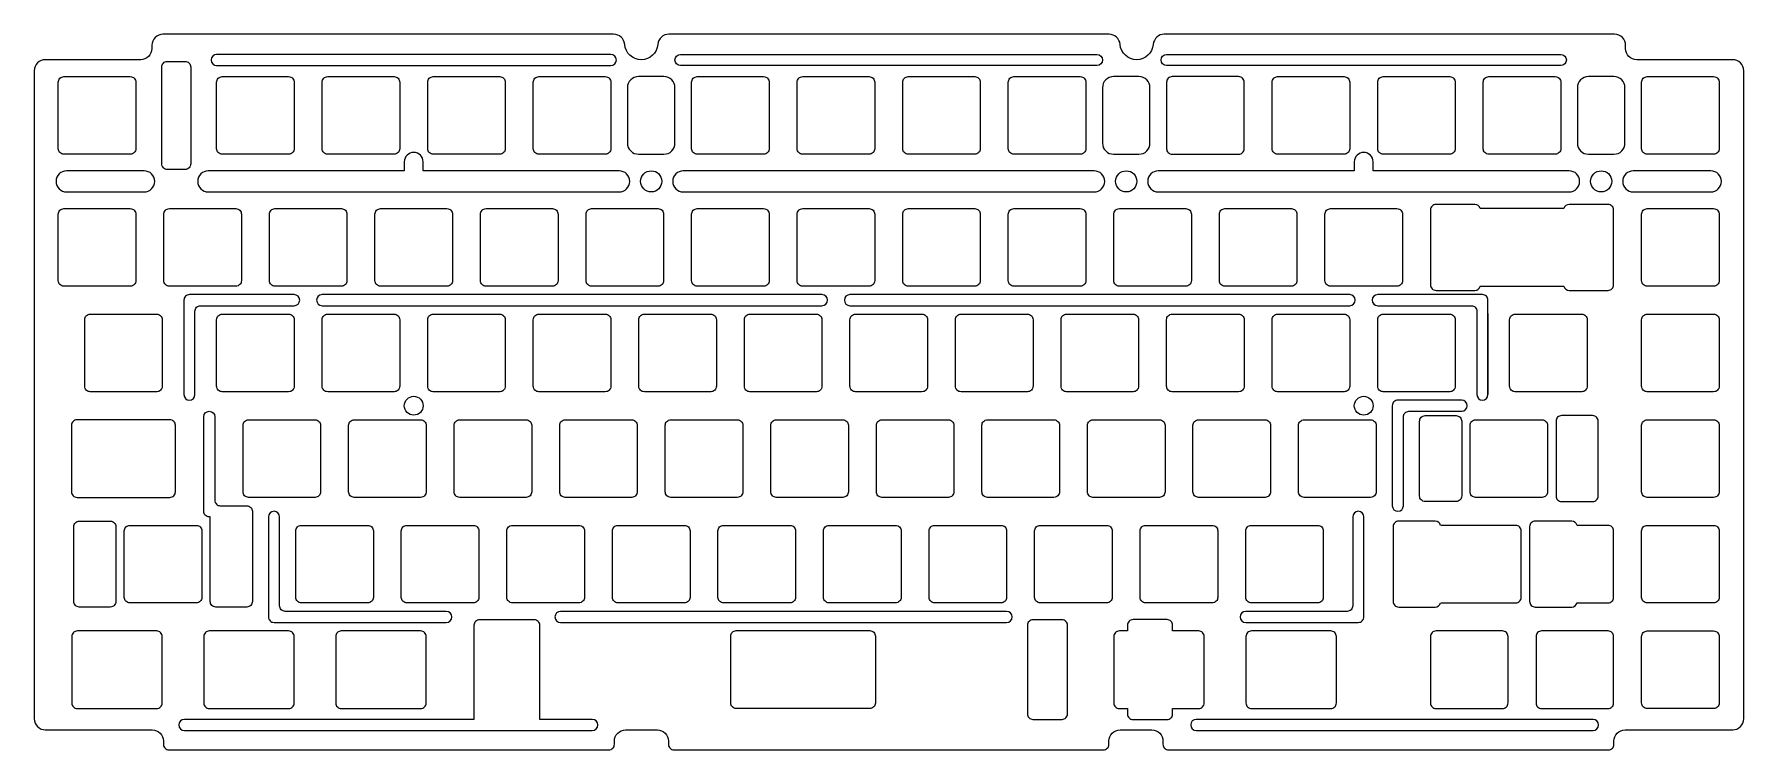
# Model space of a CAD drawing. Header units: millimetres. Extents: x 83 to 392, y 96 to 225.
import ezdxf

# ---------------------------------------------------------------- set-up
doc = ezdxf.new("R2010")
doc.units = ezdxf.units.MM

msp = doc.modelspace()

# ---------------------------------------------------------------- linework, layer by layer
msp.add_line((345.43, 175.1), (345.43, 160.43))
for points in [[(286.77, 97.35, 0.414214), (287.77, 96.35), (367.17, 96.35, 0.414214), (368.17, 97.35), (368.17, 97.95, -0.414214), (370.17, 99.95), (389.6, 99.95, 0.414214), (391.6, 101.95), (391.6, 218.86, 0.414214), (389.6, 220.86), (372.27, 220.86, -0.414214), (370.27, 222.86), (370.27, 223.46, 0.414214), (368.27, 225.46), (287.01, 225.46, 0.390947), (285.01, 223.62, -0.922958), (279.03, 223.62, 0.390947), (277.04, 225.46), (197.6, 225.46, 0.390834), (195.6, 223.62, -0.922594), (189.62, 223.62, 0.390834), (187.63, 225.46), (106.28, 225.46, 0.414214), (104.28, 223.46), (104.28, 222.86, -0.414214), (102.28, 220.86), (85.05, 220.86, 0.414214), (83.05, 218.86), (83.05, 101.95, 0.414214), (85.05, 99.95), (104.37, 99.95, -0.414214), (106.37, 97.95), (106.37, 97.35, 0.414214), (107.37, 96.35), (186.77, 96.35, 0.414214), (187.77, 97.35), (187.77, 97.95, -0.414214), (189.77, 99.95), (195.52, 99.95, -0.414214), (197.52, 97.95), (197.52, 97.35, 0.414214), (198.52, 96.35), (276.02, 96.35, 0.414214), (277.02, 97.35), (277.02, 97.95, -0.414214), (279.02, 99.95), (284.77, 99.95, -0.414214), (286.77, 97.95)], [(107.09, 220.56), (110.29, 220.56, -0.414214), (111.29, 219.56), (111.29, 202.06, -0.414214), (110.29, 201.06), (107.09, 201.06, -0.414214), (106.09, 202.06), (106.09, 219.56, -0.414214)], [(187.12, 219.81, 1), (187.12, 221.81), (115.97, 221.81, 1), (115.97, 219.81)], [(199.7, 221.81), (274.85, 221.81, -1), (274.85, 219.81), (199.7, 219.81, -1)], [(287.42, 219.81, -1), (287.42, 221.81), (358.57, 221.81, -1), (358.57, 219.81)], [(101.4, 216.81), (101.4, 204.81, -0.414214), (100.4, 203.81), (88.4, 203.81, -0.414214), (87.4, 204.81), (87.4, 216.81, -0.414214), (88.4, 217.81), (100.4, 217.81, -0.414214)], [(129.97, 216.81), (129.97, 204.81, -0.414214), (128.97, 203.81), (116.97, 203.81, -0.414214), (115.97, 204.81), (115.97, 216.81, -0.414214), (116.97, 217.81), (128.97, 217.81, -0.414214)], [(149.02, 216.81), (149.02, 204.81, -0.414214), (148.02, 203.81), (136.02, 203.81, -0.414214), (135.02, 204.81), (135.02, 216.81, -0.414214), (136.02, 217.81), (148.02, 217.81, -0.414214)], [(168.07, 216.81), (168.07, 204.81, -0.414214), (167.07, 203.81), (155.07, 203.81, -0.414214), (154.07, 204.81), (154.07, 216.81, -0.414214), (155.07, 217.81), (167.07, 217.81, -0.414214)], [(187.12, 216.81), (187.12, 204.81, -0.414214), (186.12, 203.81), (174.12, 203.81, -0.414214), (173.12, 204.81), (173.12, 216.81, -0.414214), (174.12, 217.81), (186.12, 217.81, -0.414214)], [(198.7, 205.81), (198.7, 215.81, 0.414214), (196.7, 217.81), (192.12, 217.81, 0.414214), (190.12, 215.81), (190.12, 205.81, 0.414214), (192.12, 203.81), (196.7, 203.81, 0.414214)], [(215.7, 216.81), (215.7, 204.81, -0.414214), (214.7, 203.81), (202.7, 203.81, -0.414214), (201.7, 204.81), (201.7, 216.81, -0.414214), (202.7, 217.81), (214.7, 217.81, -0.414214)], [(234.75, 216.81), (234.75, 204.81, -0.414214), (233.75, 203.81), (221.75, 203.81, -0.414214), (220.75, 204.81), (220.75, 216.81, -0.414214), (221.75, 217.81), (233.75, 217.81, -0.414214)], [(253.8, 216.81), (253.8, 204.81, -0.414214), (252.8, 203.81), (240.8, 203.81, -0.414214), (239.8, 204.81), (239.8, 216.81, -0.414214), (240.8, 217.81), (252.8, 217.81, -0.414214)], [(272.85, 216.81), (272.85, 204.81, -0.414214), (271.85, 203.81), (259.85, 203.81, -0.414214), (258.85, 204.81), (258.85, 216.81, -0.414214), (259.85, 217.81), (271.85, 217.81, -0.414214)], [(284.42, 205.81), (284.42, 215.81, 0.414214), (282.42, 217.81), (277.85, 217.81, 0.414214), (275.85, 215.81), (275.85, 205.81, 0.414214), (277.85, 203.81), (282.42, 203.81, 0.414214)], [(287.42, 216.81), (287.42, 204.81, 0.414214), (288.42, 203.81), (300.42, 203.81, 0.414214), (301.42, 204.81), (301.42, 216.81, 0.414214), (300.42, 217.81), (288.42, 217.81, 0.414214)], [(320.47, 216.81), (320.47, 204.81, -0.414214), (319.47, 203.81), (307.47, 203.81, -0.414214), (306.47, 204.81), (306.47, 216.81, -0.414214), (307.47, 217.81), (319.47, 217.81, -0.414214)], [(339.52, 216.81), (339.52, 204.81, -0.414214), (338.52, 203.81), (326.52, 203.81, -0.414214), (325.52, 204.81), (325.52, 216.81, -0.414214), (326.52, 217.81), (338.52, 217.81, -0.414214)], [(358.57, 216.81), (358.57, 204.81, -0.414214), (357.57, 203.81), (345.57, 203.81, -0.414214), (344.57, 204.81), (344.57, 216.81, -0.414214), (345.57, 217.81), (357.57, 217.81, -0.414214)], [(370.15, 205.81), (370.15, 215.81, 0.414214), (368.15, 217.81), (363.57, 217.81, 0.414214), (361.57, 215.81), (361.57, 205.81, 0.414214), (363.57, 203.81), (368.15, 203.81, 0.414214)], [(387.15, 216.81), (387.15, 204.81, -0.414214), (386.15, 203.81), (374.15, 203.81, -0.414214), (373.15, 204.81), (373.15, 216.81, -0.414214), (374.15, 217.81), (386.15, 217.81, -0.414214)], [(149.85, 202.43), (149.85, 200.81), (114.47, 200.81, 1), (114.47, 197), (188.62, 197, 1), (188.62, 200.81), (153.25, 200.81), (153.25, 202.43, 1)], [(324.7, 202.43, 1), (321.3, 202.43), (321.3, 200.81), (285.92, 200.81, 1), (285.92, 197), (360.07, 197, 1), (360.07, 200.81), (324.7, 200.81)], [(102.9, 197, 1), (102.9, 200.81), (88.9, 200.81, 1), (88.9, 197)], [(200.2, 200.81, 1), (200.2, 197), (274.35, 197, 1), (274.35, 200.81)], [(371.65, 200.81, 1), (371.65, 197), (385.65, 197, 1), (385.65, 200.81)], [(101.4, 193), (101.4, 181, -0.414214), (100.4, 180), (88.4, 180, -0.414214), (87.4, 181), (87.4, 193, -0.414214), (88.4, 194), (100.4, 194, -0.414214)], [(120.45, 193), (120.45, 181, -0.414214), (119.45, 180), (107.45, 180, -0.414214), (106.45, 181), (106.45, 193, -0.414214), (107.45, 194), (119.45, 194, -0.414214)], [(139.5, 193), (139.5, 181, -0.414214), (138.5, 180), (126.5, 180, -0.414214), (125.5, 181), (125.5, 193, -0.414214), (126.5, 194), (138.5, 194, -0.414214)], [(158.55, 193), (158.55, 181, -0.414214), (157.55, 180), (145.55, 180, -0.414214), (144.55, 181), (144.55, 193, -0.414214), (145.55, 194), (157.55, 194, -0.414214)], [(177.6, 193), (177.6, 181, -0.414214), (176.6, 180), (164.6, 180, -0.414214), (163.6, 181), (163.6, 193, -0.414214), (164.6, 194), (176.6, 194, -0.414214)], [(196.65, 193), (196.65, 181, -0.414214), (195.65, 180), (183.65, 180, -0.414214), (182.65, 181), (182.65, 193, -0.414214), (183.65, 194), (195.65, 194, -0.414214)], [(215.7, 193), (215.7, 181, -0.414214), (214.7, 180), (202.7, 180, -0.414214), (201.7, 181), (201.7, 193, -0.414214), (202.7, 194), (214.7, 194, -0.414214)], [(234.75, 193), (234.75, 181, -0.414214), (233.75, 180), (221.75, 180, -0.414214), (220.75, 181), (220.75, 193, -0.414214), (221.75, 194), (233.75, 194, -0.414214)], [(253.8, 193), (253.8, 181, -0.414214), (252.8, 180), (240.8, 180, -0.414214), (239.8, 181), (239.8, 193, -0.414214), (240.8, 194), (252.8, 194, -0.414214)], [(272.85, 193), (272.85, 181, -0.414214), (271.85, 180), (259.85, 180, -0.414214), (258.85, 181), (258.85, 193, -0.414214), (259.85, 194), (271.85, 194, -0.414214)], [(291.9, 193), (291.9, 181, -0.414214), (290.9, 180), (278.9, 180, -0.414214), (277.9, 181), (277.9, 193, -0.414214), (278.9, 194), (290.9, 194, -0.414214)], [(310.95, 193), (310.95, 181, -0.414214), (309.95, 180), (297.95, 180, -0.414214), (296.95, 181), (296.95, 193, -0.414214), (297.95, 194), (309.95, 194, -0.414214)], [(330, 193), (330, 181, -0.414214), (329, 180), (317, 180, -0.414214), (316, 181), (316, 193, -0.414214), (317, 194), (329, 194, -0.414214)], [(387.15, 193), (387.15, 181, -0.414214), (386.15, 180), (374.15, 180, -0.414214), (373.15, 181), (373.15, 193, -0.414214), (374.15, 194), (386.15, 194, -0.414214)], [(129.97, 176.48, 1), (129.97, 178.48), (111.07, 178.48, 0.414214), (110.07, 177.48), (110.07, 160.43, 1), (112.07, 160.43), (112.07, 175.48, -0.414214), (113.07, 176.48)], [(135.02, 178.48, 1), (135.02, 176.48), (225.22, 176.48, 1), (225.22, 178.48)], [(230.27, 178.48, 1), (230.27, 176.48), (320.47, 176.48, 1), (320.47, 178.48)], [(344.43, 178.48), (325.52, 178.48, 1), (325.52, 176.48), (342.43, 176.48, -0.414214), (343.43, 175.48), (343.43, 160.43, 1), (345.43, 160.43), (345.43, 177.48, 0.414214)], [(106.16, 173.95), (106.16, 161.95, -0.414214), (105.16, 160.95), (93.16, 160.95, -0.414214), (92.16, 161.95), (92.16, 173.95, -0.414214), (93.16, 174.95), (105.16, 174.95, -0.414214)], [(129.97, 173.95), (129.97, 161.95, -0.414214), (128.97, 160.95), (116.97, 160.95, -0.414214), (115.97, 161.95), (115.97, 173.95, -0.414214), (116.97, 174.95), (128.97, 174.95, -0.414214)], [(149.02, 173.95), (149.02, 161.95, -0.414214), (148.02, 160.95), (136.02, 160.95, -0.414214), (135.02, 161.95), (135.02, 173.95, -0.414214), (136.02, 174.95), (148.02, 174.95, -0.414214)], [(168.07, 173.95), (168.07, 161.95, -0.414214), (167.07, 160.95), (155.07, 160.95, -0.414214), (154.07, 161.95), (154.07, 173.95, -0.414214), (155.07, 174.95), (167.07, 174.95, -0.414214)], [(187.12, 173.95), (187.12, 161.95, -0.414214), (186.12, 160.95), (174.12, 160.95, -0.414214), (173.12, 161.95), (173.12, 173.95, -0.414214), (174.12, 174.95), (186.12, 174.95, -0.414214)], [(206.17, 173.95), (206.17, 161.95, -0.414214), (205.17, 160.95), (193.17, 160.95, -0.414214), (192.17, 161.95), (192.17, 173.95, -0.414214), (193.17, 174.95), (205.17, 174.95, -0.414214)], [(225.22, 173.95), (225.22, 161.95, -0.414214), (224.22, 160.95), (212.22, 160.95, -0.414214), (211.22, 161.95), (211.22, 173.95, -0.414214), (212.22, 174.95), (224.22, 174.95, -0.414214)], [(244.27, 173.95), (244.27, 161.95, -0.414214), (243.27, 160.95), (231.27, 160.95, -0.414214), (230.27, 161.95), (230.27, 173.95, -0.414214), (231.27, 174.95), (243.27, 174.95, -0.414214)], [(263.32, 173.95), (263.32, 161.95, -0.414214), (262.32, 160.95), (250.32, 160.95, -0.414214), (249.32, 161.95), (249.32, 173.95, -0.414214), (250.32, 174.95), (262.32, 174.95, -0.414214)], [(282.37, 173.95), (282.37, 161.95, -0.414214), (281.37, 160.95), (269.37, 160.95, -0.414214), (268.37, 161.95), (268.37, 173.95, -0.414214), (269.37, 174.95), (281.37, 174.95, -0.414214)], [(301.42, 173.95), (301.42, 161.95, -0.414214), (300.42, 160.95), (288.42, 160.95, -0.414214), (287.42, 161.95), (287.42, 173.95, -0.414214), (288.42, 174.95), (300.42, 174.95, -0.414214)], [(320.47, 173.95), (320.47, 161.95, -0.414214), (319.47, 160.95), (307.47, 160.95, -0.414214), (306.47, 161.95), (306.47, 173.95, -0.414214), (307.47, 174.95), (319.47, 174.95, -0.414214)], [(339.52, 173.95), (339.52, 161.95, -0.414214), (338.52, 160.95), (326.52, 160.95, -0.414214), (325.52, 161.95), (325.52, 173.95, -0.414214), (326.52, 174.95), (338.52, 174.95, -0.414214)], [(349.34, 161.95), (349.34, 173.95, -0.414214), (350.34, 174.95), (362.34, 174.95, -0.414214), (363.34, 173.95), (363.34, 161.95, -0.414214), (362.34, 160.95), (350.34, 160.95, -0.414214)], [(387.15, 173.95), (387.15, 161.95, -0.414214), (386.15, 160.95), (374.15, 160.95, -0.414214), (373.15, 161.95), (373.15, 173.95, -0.414214), (374.15, 174.95), (386.15, 174.95, -0.414214)], [(114.64, 138.38, -0.414214), (113.64, 139.38), (113.64, 156.43, -1), (115.64, 156.43), (115.64, 141.38, 0.414214), (116.64, 140.38), (121.42, 140.38, -0.414214), (122.42, 139.38), (122.42, 123.1, -0.414214), (121.42, 122.1), (115.82, 122.1, -0.414214), (114.82, 123.1), (114.82, 138.38)], [(330.16, 156.43, -0.414214), (331.16, 157.43), (340.68, 157.43, 1), (340.68, 159.43), (329.16, 159.43, 0.414214), (328.16, 158.43), (328.16, 140.38, 1), (330.16, 140.38)], [(89.78, 154.9), (89.78, 142.9, 0.414214), (90.78, 141.9), (107.54, 141.9, 0.414214), (108.54, 142.9), (108.54, 154.9, 0.414214), (107.54, 155.9), (90.78, 155.9, 0.414214)], [(134.74, 154.9), (134.74, 142.9, -0.414214), (133.74, 141.9), (121.74, 141.9, -0.414214), (120.74, 142.9), (120.74, 154.9, -0.414214), (121.74, 155.9), (133.74, 155.9, -0.414214)], [(153.79, 154.9), (153.79, 142.9, -0.414214), (152.79, 141.9), (140.79, 141.9, -0.414214), (139.79, 142.9), (139.79, 154.9, -0.414214), (140.79, 155.9), (152.79, 155.9, -0.414214)], [(172.84, 154.9), (172.84, 142.9, -0.414214), (171.84, 141.9), (159.84, 141.9, -0.414214), (158.84, 142.9), (158.84, 154.9, -0.414214), (159.84, 155.9), (171.84, 155.9, -0.414214)], [(191.89, 154.9), (191.89, 142.9, -0.414214), (190.89, 141.9), (178.89, 141.9, -0.414214), (177.89, 142.9), (177.89, 154.9, -0.414214), (178.89, 155.9), (190.89, 155.9, -0.414214)], [(210.94, 154.9), (210.94, 142.9, -0.414214), (209.94, 141.9), (197.94, 141.9, -0.414214), (196.94, 142.9), (196.94, 154.9, -0.414214), (197.94, 155.9), (209.94, 155.9, -0.414214)], [(229.99, 154.9), (229.99, 142.9, -0.414214), (228.99, 141.9), (216.99, 141.9, -0.414214), (215.99, 142.9), (215.99, 154.9, -0.414214), (216.99, 155.9), (228.99, 155.9, -0.414214)], [(249.04, 154.9), (249.04, 142.9, -0.414214), (248.04, 141.9), (236.04, 141.9, -0.414214), (235.04, 142.9), (235.04, 154.9, -0.414214), (236.04, 155.9), (248.04, 155.9, -0.414214)], [(268.09, 154.9), (268.09, 142.9, -0.414214), (267.09, 141.9), (255.09, 141.9, -0.414214), (254.09, 142.9), (254.09, 154.9, -0.414214), (255.09, 155.9), (267.09, 155.9, -0.414214)], [(287.14, 154.9), (287.14, 142.9, -0.414214), (286.14, 141.9), (274.14, 141.9, -0.414214), (273.14, 142.9), (273.14, 154.9, -0.414214), (274.14, 155.9), (286.14, 155.9, -0.414214)], [(306.19, 154.9), (306.19, 142.9, -0.414214), (305.19, 141.9), (293.19, 141.9, -0.414214), (292.19, 142.9), (292.19, 154.9, -0.414214), (293.19, 155.9), (305.19, 155.9, -0.414214)], [(325.24, 154.9), (325.24, 142.9, -0.414214), (324.24, 141.9), (312.24, 141.9, -0.414214), (311.24, 142.9), (311.24, 154.9, -0.414214), (312.24, 155.9), (324.24, 155.9, -0.414214)], [(334.08, 156.65), (339.68, 156.65, -0.414214), (340.68, 155.65), (340.68, 142.15, -0.414214), (339.68, 141.15), (334.08, 141.15, -0.414214), (333.08, 142.15), (333.08, 155.65, -0.414214)], [(356.19, 154.9), (356.19, 142.9, -0.414214), (355.19, 141.9), (343.19, 141.9, -0.414214), (342.19, 142.9), (342.19, 154.9, -0.414214), (343.19, 155.9), (355.19, 155.9, -0.414214)], [(364.31, 156.65), (358.71, 156.65, 0.414214), (357.71, 155.65), (357.71, 142.15, 0.414214), (358.71, 141.15), (364.31, 141.15, 0.414214), (365.31, 142.15), (365.31, 155.65, 0.414214)], [(387.15, 154.9), (387.15, 142.9, -0.414214), (386.15, 141.9), (374.15, 141.9, -0.414214), (373.15, 142.9), (373.15, 154.9, -0.414214), (374.15, 155.9), (386.15, 155.9, -0.414214)], [(157.42, 119.33, 1), (157.42, 121.33), (128.34, 121.33, -0.414214), (127.34, 122.33), (127.34, 138.38, 1), (125.34, 138.38), (125.34, 120.33, 0.414214), (126.34, 119.33)], [(322.02, 119.33, 0.414214), (323.02, 120.33), (323.02, 138.38, 1), (321.02, 138.38), (321.02, 122.33, -0.414214), (320.02, 121.33), (301.71, 121.33, 1), (301.71, 119.33)], [(91.19, 137.6), (96.79, 137.6, -0.414214), (97.79, 136.6), (97.79, 123.1, -0.414214), (96.79, 122.1), (91.19, 122.1, -0.414214), (90.19, 123.1), (90.19, 136.6, -0.414214)], [(113.31, 135.85), (113.31, 123.85, -0.414214), (112.31, 122.85), (100.31, 122.85, -0.414214), (99.31, 123.85), (99.31, 135.85, -0.414214), (100.31, 136.85), (112.31, 136.85, -0.414214)], [(144.26, 135.85), (144.26, 123.85, -0.414214), (143.26, 122.85), (131.26, 122.85, -0.414214), (130.26, 123.85), (130.26, 135.85, -0.414214), (131.26, 136.85), (143.26, 136.85, -0.414214)], [(163.31, 135.85), (163.31, 123.85, -0.414214), (162.31, 122.85), (150.31, 122.85, -0.414214), (149.31, 123.85), (149.31, 135.85, -0.414214), (150.31, 136.85), (162.31, 136.85, -0.414214)], [(182.36, 135.85), (182.36, 123.85, -0.414214), (181.36, 122.85), (169.36, 122.85, -0.414214), (168.36, 123.85), (168.36, 135.85, -0.414214), (169.36, 136.85), (181.36, 136.85, -0.414214)], [(201.41, 135.85), (201.41, 123.85, -0.414214), (200.41, 122.85), (188.41, 122.85, -0.414214), (187.41, 123.85), (187.41, 135.85, -0.414214), (188.41, 136.85), (200.41, 136.85, -0.414214)], [(220.46, 135.85), (220.46, 123.85, -0.414214), (219.46, 122.85), (207.46, 122.85, -0.414214), (206.46, 123.85), (206.46, 135.85, -0.414214), (207.46, 136.85), (219.46, 136.85, -0.414214)], [(239.51, 135.85), (239.51, 123.85, -0.414214), (238.51, 122.85), (226.51, 122.85, -0.414214), (225.51, 123.85), (225.51, 135.85, -0.414214), (226.51, 136.85), (238.51, 136.85, -0.414214)], [(258.56, 135.85), (258.56, 123.85, -0.414214), (257.56, 122.85), (245.56, 122.85, -0.414214), (244.56, 123.85), (244.56, 135.85, -0.414214), (245.56, 136.85), (257.56, 136.85, -0.414214)], [(277.61, 135.85), (277.61, 123.85, -0.414214), (276.61, 122.85), (264.61, 122.85, -0.414214), (263.61, 123.85), (263.61, 135.85, -0.414214), (264.61, 136.85), (276.61, 136.85, -0.414214)], [(296.66, 135.85), (296.66, 123.85, -0.414214), (295.66, 122.85), (283.66, 122.85, -0.414214), (282.66, 123.85), (282.66, 135.85, -0.414214), (283.66, 136.85), (295.66, 136.85, -0.414214)], [(315.71, 135.85), (315.71, 123.85, -0.414214), (314.71, 122.85), (302.71, 122.85, -0.414214), (301.71, 123.85), (301.71, 135.85, -0.414214), (302.71, 136.85), (314.71, 136.85, -0.414214)], [(387.15, 135.85), (387.15, 123.85, -0.414214), (386.15, 122.85), (374.15, 122.85, -0.414214), (373.15, 123.85), (373.15, 135.85, -0.414214), (374.15, 136.85), (386.15, 136.85, -0.414214)], [(178.04, 121.33, 1), (178.04, 119.33), (258.56, 119.33, 1), (258.56, 121.33)], [(90.84, 103.8), (105.16, 103.8, 0.414214), (106.16, 104.8), (106.16, 116.8, 0.414214), (105.16, 117.8), (90.84, 117.8, 0.414214), (89.84, 116.8), (89.84, 104.8, 0.414214)], [(162.42, 101.84), (110.16, 101.84, 1), (110.16, 99.84), (183.77, 99.84, 1), (183.77, 101.84), (174.3, 101.84), (174.3, 118.81, 0.414214), (173.3, 119.81), (163.42, 119.81, 0.414214), (162.42, 118.81)], [(114.65, 103.8), (128.97, 103.8, 0.414214), (129.97, 104.8), (129.97, 116.8, 0.414214), (128.97, 117.8), (114.65, 117.8, 0.414214), (113.65, 116.8), (113.65, 104.8, 0.414214)], [(138.47, 103.8), (152.79, 103.8, 0.414214), (153.79, 104.8), (153.79, 116.8, 0.414214), (152.79, 117.8), (138.47, 117.8, 0.414214), (137.47, 116.8), (137.47, 104.8, 0.414214)], [(208.76, 104.79), (208.76, 116.86, -0.414214), (209.76, 117.86), (233.87, 117.86, -0.414214), (234.87, 116.86), (234.87, 104.79, -0.414214), (233.87, 103.79), (209.76, 103.79, -0.414214)], [(269.55, 102.84), (269.55, 118.81, 0.414214), (268.55, 119.81), (263.3, 119.81, 0.414214), (262.3, 118.81), (262.3, 102.84, 0.414214), (263.3, 101.84), (268.55, 101.84, 0.414214)], [(294.22, 104.81), (294.22, 116.8, 0.414214), (293.22, 117.8), (288.51, 117.8), (288.51, 118.84, 0.414214), (287.51, 119.84), (281.37, 119.84, 0.414214), (280.37, 118.84), (280.37, 117.8), (278.9, 117.8, 0.414214), (277.9, 116.8), (277.9, 104.8, 0.414214), (278.9, 103.8), (280.37, 103.8), (280.37, 102.8, 0.414214), (281.37, 101.8), (287.51, 101.8, 0.414214), (288.51, 102.8), (288.51, 103.81), (293.22, 103.81, 0.414214)], [(302.75, 103.8), (317.07, 103.8, 0.414214), (318.07, 104.8), (318.07, 116.8, 0.414214), (317.07, 117.8), (302.75, 117.8, 0.414214), (301.75, 116.8), (301.75, 104.8, 0.414214)], [(335.05, 116.8), (335.05, 104.8, 0.414214), (336.05, 103.8), (348.05, 103.8, 0.414214), (349.05, 104.8), (349.05, 116.8, 0.414214), (348.05, 117.8), (336.05, 117.8, 0.414214)], [(354.1, 116.8), (354.1, 104.8, 0.414214), (355.1, 103.8), (367.1, 103.8, 0.414214), (368.1, 104.8), (368.1, 116.8, 0.414214), (367.1, 117.8), (355.1, 117.8, 0.414214)], [(387.15, 116.8), (387.15, 104.8, -0.414214), (386.15, 103.8), (374.15, 103.8, -0.414214), (373.15, 104.8), (373.15, 116.8, -0.414214), (374.15, 117.8), (386.15, 117.8, -0.414214)], [(364.39, 99.84, 1), (364.39, 101.84), (292.77, 101.84, 1), (292.77, 99.84)]]:
    msp.add_lwpolyline(points, format="xyb", close=True)
at = {"linetype": 'Continuous'}
for points in [[(343.06, 194.75), (336.05, 194.75, 0.414214), (335.05, 193.75), (335.05, 180.25, 0.414214), (336.05, 179.25), (343.06, 179.25)], [(360.09, 179.25), (367.1, 179.25, 0.414214), (368.1, 180.25), (368.1, 193.75, 0.414214), (367.1, 194.75), (360.09, 194.75)], [(335.92, 137.6), (329.32, 137.6, 0.414214), (328.32, 136.6), (328.32, 123.1, 0.414214), (329.32, 122.1), (335.92, 122.1)], [(336.89, 122.85), (350.43, 122.85, 0.414214), (351.43, 123.85), (351.43, 135.85, 0.414214), (350.43, 136.85), (336.89, 136.85)]]:
    msp.add_lwpolyline(points, format="xyb", dxfattribs=at)
for points in [[(359.12, 194), (344.03, 194)], [(344.03, 180), (359.12, 180)]]:
    msp.add_lwpolyline(points, dxfattribs=at)
for points in [[(360.54, 137.6), (353.94, 137.6, 0.414214), (352.94, 136.6), (352.94, 123.1, 0.414214), (353.94, 122.1), (360.54, 122.1)], [(361.51, 122.85), (367.1, 122.85, 0.414214), (368.1, 123.85), (368.1, 135.85, 0.414214), (367.1, 136.85), (361.51, 136.85)]]:
    msp.add_lwpolyline(points, format="xyb")
for centre, radius in [((194.41, 198.91), 1.91), ((280.14, 198.91), 1.91), ((365.86, 198.91), 1.91), ((151.55, 158.43), 1.7), ((323, 158.43), 1.7)]:
    msp.add_circle(centre, radius)
for centre, start, end in [((343.06, 193.75), 14.4775, 90), ((360.09, 193.75), 90, 165.5225), ((343.06, 180.25), 270, 345.4633), ((360.09, 180.25), 194.5367, 270), ((335.92, 136.6), 14.4775, 90), ((360.54, 136.6), 14.4775, 90), ((335.92, 123.1), 267.4374, 345.5225), ((360.54, 123.1), 267.4374, 345.5225)]:
    msp.add_arc(centre, 1, start, end)

doc.saveas('drawing.dxf')
